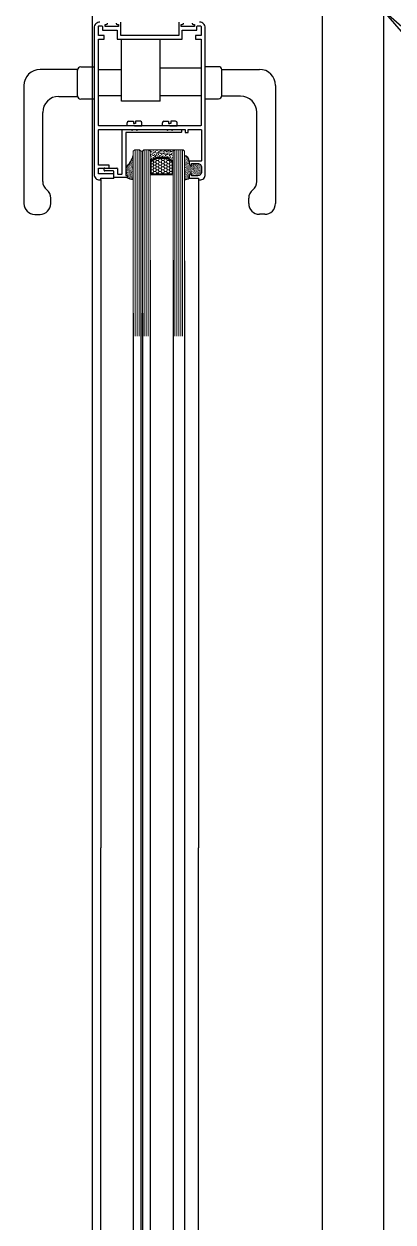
# Model space of a CAD drawing. Header units: millimetres. Extents: x 182 to 305, y 81 to 164.
# Drawn here: x 261.033 to 261.226, y 97.398 to 98.023 of the extents above; entities that cross this region are included whole.
import ezdxf

# ---------------------------------------------------------------- set-up
doc = ezdxf.new("R2010")
doc.units = ezdxf.units.MM
for name, color, linetype in [('Cascio-Accesorios', 7, 'Continuous'), ('Cascio-Perfil', 7, 'Continuous'), ('Cascio-Silicona', 7, 'Continuous'), ('VMODULO', 7, 'Continuous')]:
    doc.layers.add(name, color=color, linetype=linetype)
doc.layers.add('Cascio-vidrio', color=7, linetype='Continuous', lineweight=9)
pattern_1 = [(142.5, (2274.54614, -19.48038), (0.01574834, 0.48170594), [0, -0.38, 0, -0.425, 0, -0.40625]), (172.5, (2274.54614, -19.4804), (-0.44244418, 0.7055365), [0, -0.205, 0, -0.3425, 0, -0.13125]), (212.5, (2274.85364, -19.48038), (-0.77853547, 0.00141476), [0, -0.125, 0, -0.45, 0, -0.5875]), (222.5, (2274.85364, -19.4804), (-0.75153165, 0.2194189), [0, -0.0625, 0, -0.295, 0, -0.3375])]

# ---------------------------------------------------------------- blocks, each defined once
blk = doc.blocks.new('DVH 6+12+4-4')
at = {"layer": 'Cascio-vidrio', "lineweight": 5}
h = blk.add_hatch(dxfattribs=at)
h.set_pattern_fill('AR-SAND', color=9, scale=0.025, style=0)
h.set_pattern_definition([(217.5, (241.7352, 295.9723), (0.0400008, -1.223533), [0, -0.9652, 0, -1.0795, 0, -1.031875]), (187.5, (241.7352, 295.9723), (-1.123808, -1.792063), [0, -0.5207, 0, -0.86995, 0, -0.333375]), (147.5, (242.5162, 295.9723), (-1.977481, -0.003593), [0, -0.3175, 0, -1.143, 0, -1.49225]), (137.5, (242.5162, 295.9723), (-1.908891, -0.557323), [0, -0.15875, 0, -0.7493, 0, -0.85725])])
h.paths.add_polyline_path([(-20.76, -5.2), (-20.76, 0.8), (-8.76, 0.8), (-8.76, -5.2), (-11.76, -3.2), (-17.76, -3.2)])
at = {"layer": 'Cascio-vidrio', "ltscale": 0.8}
h = blk.add_hatch(color=9, dxfattribs=at)
h.dxf.hatch_style = 1
h.paths.add_polyline_path([(-4.76, -96.52), (-4, -96.52), (-4, 0), (-4.76, 0)])
at = {"layer": 'Cascio-vidrio', "lineweight": 5}
h = blk.add_hatch(dxfattribs=at)
h.set_pattern_fill('HONEY', color=9, scale=7.5, style=0)
h.set_pattern_definition([(180, (-1247.1529, -7950.73134), (-1.40625, 0.81189881), [0.9375, -1.875]), (60, (-1247.1529, -7950.73134), (1.40625, 0.81189882), [0.9375, -1.875]), (120, (-1247.1529, -7950.73134), (-3e-09, 1.62379763), [-1.875, 0.9375])])
h.paths.add_polyline_path([(-11.91, -3.7), (-17.61, -3.7), (-20.26, -5.47), (-20.26, -11.7), (-9.26, -11.7), (-9.26, -5.47)])
at = {"layer": 'Cascio-vidrio', "color": 9, "ltscale": 0.8}
for p, q in [((-25.76, -96.52), (-25.76, 0.8)), ((-24.76, -96.52), (-24.76, 0.8)), ((-23.76, -96.52), (-23.76, 0.8)), ((-22.76, -96.52), (-22.76, 0.8)), ((-21.76, -96.52), (-21.76, 0.8)), ((-7.76, -96.52), (-7.76, 0.8)), ((-6.76, -96.52), (-6.76, 0.8)), ((-5.76, -96.52), (-5.76, 0.8)), ((-3, -96.52), (-3, 0.8)), ((-2, -96.52), (-2, 0.8)), ((-1, -96.52), (-1, 0.8))]:
    blk.add_line(p, q, dxfattribs=at)
at = {"layer": 'Cascio-vidrio', "lineweight": 5}
blk.add_line((-7.76, 0.8), (-21.56, 0.8), dxfattribs=at)
at = {"layer": 'Cascio-vidrio', "lineweight": 13}
for p, q in [((-17.76, -3.2), (-20.76, -5.2)), ((-20.76, -12.2), (-20.76, -5.2)), ((-17.61, -3.7), (-20.26, -5.47)), ((-20.26, -11.7), (-20.26, -5.47)), ((-17.76, -3.2), (-11.76, -3.2)), ((-17.61, -3.7), (-11.91, -3.7)), ((-11.91, -3.7), (-9.26, -5.47)), ((-11.76, -3.2), (-8.76, -5.2)), ((-9.26, -5.47), (-9.26, -11.7)), ((-8.76, -5.2), (-8.76, -12.2)), ((-8.76, -12.2), (-20.76, -12.2)), ((-9.26, -11.7), (-20.26, -11.7))]:
    blk.add_line(p, q, dxfattribs=at)
at = {"layer": 'Cascio-vidrio', "ltscale": 0.8}
for points in [[(-26.76, -96.52), (-26.76, 0), (-25.96, 0.8), (-21.56, 0.8), (-20.76, 0), (-20.76, -96.52)], [(-8.76, -96.52), (-8.76, 0), (-7.96, 0.8), (-5.56, 0.8), (-4.76, 0), (-4.76, -96.52)], [(0, -96.52), (0, 0), (-0.8, 0.8), (-3.2, 0.8), (-4, 0), (-4, -96.52)]]:
    blk.add_lwpolyline(points, dxfattribs=at)
at = {"layer": 'Cascio-vidrio', "color": 9, "ltscale": 0.8}
blk.add_lwpolyline([(-4.76, -96.52), (-4.76, 0), (-4, 0), (-4, -96.52)], dxfattribs=at)
blk = doc.blocks.new('A$C198C253F')
at = {"layer": 'Cascio-Silicona'}
h = blk.add_hatch(dxfattribs=at)
h.set_pattern_fill('AR-SAND', color=256, scale=0.25)
h.set_pattern_definition([(142.5, (2274.54614, -0.48423), (0.01574834, 0.48170594), [0, -0.38, 0, -0.425, 0, -0.40625]), (172.5, (2274.54614, -0.48423), (-0.44244418, 0.7055365), [0, -0.205, 0, -0.3425, 0, -0.13125]), (212.5, (2274.85364, -0.48423), (-0.77853547, 0.00141476), [0, -0.125, 0, -0.45, 0, -0.5875]), (222.5, (2274.85364, -0.4842), (-0.75153165, 0.2194189), [0, -0.0625, 0, -0.295, 0, -0.3375])])
edge = h.paths.add_edge_path()
edge.add_arc((1043.449699, 33.534358), 0.5, 179.979876088, 270.000002806)
edge.add_arc((1043.449699, 33.534358), 0.5, 270.000002811, 360.000002818)
edge.add_line((1043.949699, 33.534358), (1043.949699, 33.734358))
edge.add_arc((1044.249699, 33.734358), 0.3, 90.00000281, 180.000002818, ccw=False)
edge.add_line((1044.249699, 34.034358), (1048.299699, 34.034359))
edge.add_arc((1057.813782, 42.387277), 12.66053, 221.281616586, 254.833045045)
edge.add_line((1054.501375, 30.167745), (1042.017245, 30.167745))
edge.add_arc((1052.564339, 29.059177), 10.605193, 155.039285884, 173.999874794, ccw=False)
h = blk.add_hatch(dxfattribs=at)
h.set_pattern_fill('AR-SAND', color=256, scale=0.25)
h.set_pattern_definition(pattern_1)
edge = h.paths.add_edge_path()
edge.add_arc((1051.378138, 3.980887), 3.049541, 271.85361261, 348.128811434, ccw=False)
edge.add_line((1051.476779, 0.932941), (1042.676779, 0.932941))
edge.add_line((1042.676779, 0.932941), (1041.681901, 3.353559))
edge.add_line((1041.681901, 3.353559), (1054.362457, 3.353559))
h = blk.add_hatch(dxfattribs=at)
h.set_pattern_fill('AR-SAND', color=256, scale=0.25)
h.set_pattern_definition(pattern_1)
edge = h.paths.add_edge_path()
edge.add_line((1043.876779, -0.267059), (1044.776779, -0.267059))
edge.add_arc((1044.776779, 0.032941), 0.3, 270, 359.999999997)
edge.add_line((1045.076779, 0.032941), (1044.176779, 0.932941))
edge.add_line((1044.176779, 0.932941), (1049.976779, 0.932941))
edge.add_line((1049.976779, 0.932941), (1049.076779, 0.032941))
edge.add_arc((1049.376779, 0.032941), 0.3, 180, 270)
edge.add_line((1049.376779, -0.267059), (1050.276779, -0.267059))
edge.add_line((1050.276779, -0.267059), (1050.276779, -3.473923))
edge.add_arc((1048.276779, -3.473923), 2, 270, 360, ccw=False)
edge.add_line((1048.276779, -5.473923), (1045.876779, -5.473923))
edge.add_arc((1045.876779, -3.473923), 2, 180, 270, ccw=False)
edge.add_line((1043.876779, -3.473923), (1043.876779, -0.267059))
at = {"layer": 'Cascio-Accesorios'}
for p, q in [((1023.709665, 81.588934, 116092.850077), (1023.709665, 78.789049, 116092.850077)), ((1090.90691, 87.188704, 116092.850077), (1029.309436, 87.188704, 116092.850077)), ((1040.85196, 77.389106, 116092.850077), (1076.907484, 77.389106, 116092.850077)), ((1099.306566, 59.189852, 116092.850077), (1099.306566, 78.789049, 116092.850077)), ((1029.309436, 73.189278, 116092.850077), (1032.109321, 73.189278, 116092.850077)), ((1085.30714, 68.98945, 116092.850077), (1085.30714, 59.189852, 116092.850077)), ((1083.907197, 50.538212, 116092.850077), (1083.907197, 57.509921, 116092.850077)), ((1085.30714, 59.189852, 116092.850077), (1099.306566, 59.189852, 116092.850077)), ((1085.587128, 59.189852, 116092.850077), (1099.026577, 59.189852, 116092.850077)), ((1100.706508, 57.509921, 116092.850077), (1100.706508, 50.538212, 116092.850077)), ((1085.528434, 36.332178, 116092.850077), (1085.528434, 48.338212, 116092.850077)), ((1099.199806, 36.332178, 116092.850077), (1099.199806, 48.338212, 116092.850077)), ((1082.862699, 16.030953, 116092.850077), (1082.862699, 36.332178, 116092.850077)), ((1082.862699, 36.332178, 116092.850077), (1115.176779, 36.332178, 116092.850077)), ((1082.862699, 16.030953, 116092.850077), (1115.176779, 16.030953, 116092.850077)), ((1085.528434, -5.273923, 116092.850077), (1085.528434, 16.030953, 116092.850077)), ((1099.996058, -5.273923, 116092.850077), (1099.996058, 16.030953, 116092.850077)), ((1083.989654, -7.473923, 116092.850077), (1083.989654, -14.445632, 116092.850077)), ((1100.788965, -14.445632, 116092.850077), (1100.788965, -7.473923, 116092.850077)), ((1085.389597, -16.125563, 116092.850077), (1099.389023, -16.125563, 116092.850077)), ((1085.389597, -25.925161, 116092.850077), (1085.389597, -16.125563, 116092.850077)), ((1099.389023, -16.125563, 116092.850077), (1099.389023, -35.724759, 116092.850077)), ((1029.391893, -30.124989, 116092.850077), (1032.191778, -30.124989, 116092.850077)), ((1023.792122, -38.524645, 116092.850077), (1023.792122, -35.724759, 116092.850077)), ((1040.934417, -34.324817, 116092.850077), (1076.989941, -34.324817, 116092.850077)), ((1090.989367, -44.124415, 116092.850077), (1029.391893, -44.124415, 116092.850077))]:
    blk.add_line(p, q, dxfattribs=at)
at = {"layer": 'Cascio-Accesorios', "color": 8}
for p, q in [((1069.976779, 29.488212, 116092.850077), (1069.976779, 33.336642, 116092.850077)), ((1069.976779, 33.336642, 116092.850077), (1071.512313, 33.336642, 116092.850077)), ((1072.282313, 32.566643, 116092.850077), (1072.282315, 30.064137, 116092.850077)), ((1069.976779, 29.488212, 116092.850077), (1069.976779, 25.639782, 116092.850077)), ((1069.976779, 25.639782, 116092.850077), (1071.512313, 25.639782, 116092.850077)), ((1072.282315, 30.064137, 116092.850077), (1071.127312, 30.064137, 116092.850077)), ((1071.127312, 30.064137, 116092.850077), (1071.127313, 29.488212, 116092.850077)), ((1071.127312, 28.912287, 116092.850077), (1071.127313, 29.488212, 116092.850077)), ((1072.282315, 28.912287, 116092.850077), (1071.127312, 28.912287, 116092.850077)), ((1072.282313, 26.409782, 116092.850077), (1072.282315, 28.912287, 116092.850077)), ((1069.976779, 11.088212, 116092.850077), (1069.976779, 14.936642, 116092.850077)), ((1069.976779, 14.936642, 116092.850077), (1071.512313, 14.936642, 116092.850077)), ((1072.282313, 14.166643, 116092.850077), (1072.282315, 11.664137, 116092.850077)), ((1069.976779, 11.088212, 116092.850077), (1069.976779, 7.239782, 116092.850077)), ((1069.976779, 7.239782, 116092.850077), (1071.512313, 7.239782, 116092.850077)), ((1072.282315, 11.664137, 116092.850077), (1071.127312, 11.664137, 116092.850077)), ((1071.127312, 11.664137, 116092.850077), (1071.127313, 11.088212, 116092.850077)), ((1071.127312, 10.512287, 116092.850077), (1071.127313, 11.088212, 116092.850077)), ((1072.282315, 10.512287, 116092.850077), (1071.127312, 10.512287, 116092.850077)), ((1072.282313, 8.009782, 116092.850077), (1072.282315, 10.512287, 116092.850077))]:
    blk.add_line(p, q, dxfattribs=at)
at = {"layer": 'Cascio-Accesorios'}
for centre, radius, start, end in [((1029.309436, 81.588934, 116092.850077), 5.59977, 90, 180), ((1090.90691, 78.789049, 116092.850077), 8.399656, 0, 90), ((1029.309436, 78.789049, 116092.850077), 5.59977, 180, 270), ((1032.109321, 78.789049, 116092.850077), 5.59977, 270, 321.317813), ((1040.85196, 71.789336, 116092.850077), 5.59977, 90, 141.317813), ((1076.907484, 68.98945, 116092.850077), 8.399656, 0, 90), ((1085.587128, 57.509921, 116092.850077), 1.679931, 90, 180), ((1099.026577, 57.509921, 116092.850077), 1.679931, 0, 90), ((1085.669585, -14.445632, 116092.850077), 1.679931, 180, 270), ((1099.109034, -14.445632, 116092.850077), 1.679931, 270, 0), ((1029.391893, -35.724759, 116092.850077), 5.59977, 90, 180), ((1032.191778, -35.724759, 116092.850077), 5.59977, 38.682187, 90), ((1076.989941, -25.925161, 116092.850077), 8.399656, 270, 0), ((1040.934417, -28.725046, 116092.850077), 5.59977, 218.682187, 270), ((1090.989367, -35.724759, 116092.850077), 8.399656, 270, 0), ((1029.391893, -38.524645, 116092.850077), 5.59977, 180, 270)]:
    blk.add_arc(centre, radius, start, end, dxfattribs=at)
at = {"layer": 'Cascio-Accesorios', "color": 8}
for centre, start, end in [((1071.512313, 32.566642, 116092.850077), 0.000031, 90), ((1071.512313, 26.409782, 116092.850077), 270, 359.999969), ((1071.512313, 14.166642, 116092.850077), 0.000031, 90), ((1071.512313, 8.009782, 116092.850077), 270, 359.999969)]:
    blk.add_arc(centre, 0.77, start, end, dxfattribs=at)
at = {"layer": 'Cascio-Perfil', "ltscale": 2.5}
for p, q in [((90.500755, 47.038131, 116092.850077), (693.234029, 47.038131, 116092.850077)), ((1041.979228, 47.038131, 116092.850077), (693.234029, 47.038131, 116092.850077)), ((1046.399698, 40.538212, 0.003681), (1046.399698, 45.030438, 0.003681)), ((1046.699698, 45.330438, 0.003681), (1047.599698, 45.330438, 0.003681)), ((1047.899698, 45.030438, 0.003681), (1047.899698, 38.738213, 0.003681)), ((1042.949699, 33.534534, 0.057329), (1042.949698, 39.938212, 0.003681)), ((1043.249698, 40.238212, 0.003681), (1046.099698, 40.238212, 0.003681)), ((1047.599698, 38.438213, 0.003681), (1045.049698, 38.438212, 0.003681)), ((1047.599698, 38.438213, 0.003681), (1045.049698, 38.438212, 0.003681)), ((90.200755, -3.902981, 0.003681), (693.234029, -3.902981, 116092.850077)), ((1041.976779, -3.902981, 116092.850077), (693.234029, -3.902981, 116092.850077))]:
    blk.add_line(p, q, dxfattribs=at)
for points, elevation in [([(1123.476779, -0.57876, 0.414214), (1122.876779, -1.17876), (1122.876779, -1.82876), (1121.676779, -1.82876), (1121.676779, 5.17124), (1122.876779, 5.17124), (1122.876779, 4.52124, 0.414214), (1123.476779, 3.92124, 0.414214)], 116092.850077), ([(1123.476779, 39.101067, 0.414214), (1122.876779, 38.501067), (1122.876779, 37.851067), (1121.676779, 37.851067), (1121.676779, 44.851067), (1122.876779, 44.851067), (1122.876779, 44.201067, 0.414214), (1123.476779, 43.601067, 0.414214)], 116092.850077), ([(1124.076779, 47.538212, 0.414214), (1121.076779, 50.538212), (1119.876779, 50.538212), (1044.476779, 50.538212, 0.414214), (1041.676779, 47.738212), (1041.676779, 47.682941), (1041.679228, 47.338131, 0.414214), (1041.979228, 47.038131), (1042.679228, 47.038131), (1042.676779, 40.238212), (1044.876779, 40.238212), (1044.876779, 48.338212), (1047.876779, 48.338212), (1047.876779, 42.775096), (1049.376779, 42.775096), (1049.376779, 48.338212), (1067.676779, 48.338212, -0.414214), (1067.976779, 48.038212), (1067.976779, 31.238212), (1067.476779, 30.738212), (1067.976779, 30.238212), (1067.976779, 28.738212), (1067.476779, 28.238212), (1067.976779, 27.738212), (1067.976779, 12.838212), (1067.476779, 12.338212), (1067.976779, 11.838212), (1067.976779, 10.338212), (1067.476779, 9.838212), (1067.976779, 9.338212), (1067.976779, 3.027019), (1066.476778, 3.027019), (1066.476778, 1.527019), (1067.976779, 1.527019), (1067.976779, -5.173923, -0.414214), (1067.676779, -5.473923), (1051.776779, -5.473923, -0.414214), (1051.476779, -5.173923), (1051.476779, 0.932941), (1049.976779, 0.932941), (1049.076779, 0.032941, 0.414214), (1049.376779, -0.267059), (1050.276779, -0.267059), (1050.276779, -3.473923, -0.414214), (1048.276779, -5.473923), (1045.876779, -5.473923, -0.414214), (1043.876779, -3.473923), (1043.876779, -0.267059), (1044.776779, -0.267059, 0.414214), (1045.076779, 0.032941), (1044.176779, 0.932941), (1042.676779, 0.932941), (1042.676779, -3.902981), (1041.976779, -3.902981, 0.414214), (1041.676779, -4.202981), (1041.676779, -4.673923, 0.414214), (1044.476779, -7.473923), (1121.076779, -7.473923, 0.414214), (1124.076779, -4.473923)], 116092.850077), ([(1119.876779, -3.086778), (1121.576779, -3.086778, -0.414214), (1122.076779, -3.586778), (1122.076779, -4.773923, -0.414214), (1121.576779, -5.273923), (1116.976779, -5.273923), (1116.976779, -2.273923), (1115.176779, -2.273923), (1115.176779, -5.273923), (1070.276779, -5.273923, -0.414214), (1069.976779, -4.973923), (1069.976779, 48.038212, -0.414214), (1070.276779, 48.338212), (1115.176779, 48.338212), (1115.176779, 45.338212), (1116.976779, 45.338212), (1116.976779, 48.338212), (1121.576779, 48.338212, -0.414214), (1122.076779, 47.838212), (1122.076779, 46.651067, -0.414214), (1121.576779, 46.151067), (1119.876779, 46.151067), (1119.876779, 38.482145), (1115.176779, 38.482145), (1115.176779, 4.582145), (1119.876779, 4.582145), (1119.876779, -3.12876)], 116092.850077), ([(1044.749699, 36.134358, 0.414214), (1045.049699, 35.834358), (1067.676778, 35.834359, -0.414214), (1067.976778, 35.534359), (1067.976779, 5.230438, -0.414214), (1067.676779, 4.930438), (1066.776779, 4.930438, -0.414214), (1066.476779, 5.230438), (1066.476779, 33.734359, 0.414214), (1066.176779, 34.034359), (1044.249699, 34.034358, 0.414214), (1043.949699, 33.734358), (1043.949699, 33.534358, -0.414214), (1043.449699, 33.034358, -0.414316), (1042.949699, 33.534534)], 0.057329)]:
    blk.add_lwpolyline(points, format="xyb", dxfattribs=dict(at, elevation=elevation))
at = {"layer": 'Cascio-Perfil', "ltscale": 2.5, "elevation": 116092.850077}
blk.add_lwpolyline([(1124.076779, 6.382145), (1116.976779, 6.382145), (1116.976779, 36.682145), (1124.076779, 36.682145)], dxfattribs=at)
at = {"layer": 'Cascio-Perfil', "ltscale": 2.5, "extrusion": (-1, -4.15948e-07, 0), "elevation": -1044.749714}
blk.add_lwpolyline([(-38.137778, 0.003681), (-36.133924, 0.057329)], dxfattribs=at)
blk.add_lwpolyline([(-38.137778, 0.003681), (-36.133924, 0.057329)], dxfattribs=at)
at = {"layer": 'Cascio-Perfil', "ltscale": 2.5}
for centre, start, end in [((1046.699698, 45.030438, 0.003681), 90, 180), ((1047.599698, 45.030438, 0.003681), 0.000003, 90), ((1043.249698, 39.938212, 0.003681), 90, 180.000003), ((1045.049698, 38.138212, 0.003681), 90.000003, 180.000003), ((1045.049698, 38.138212, 0.003681), 90.000003, 180.000003), ((1046.099698, 40.538212, 0.003681), 270, 360), ((1047.599698, 38.738213, 0.003681), 270.000003, 0.000003), ((1047.599698, 38.738213, 0.003681), 270.000003, 0.000003)]:
    blk.add_arc(centre, 0.3, start, end, dxfattribs=at)
at = {"layer": 'Cascio-Silicona', "color": 1}
for centre, radius, start, end in [((1052.564339, 29.059177, 232178.696502), 10.605193, 155.039286, 173.999875), ((1057.849068, 42.278454, 116092.462847), 12.615687, 220.804473, 254.637133), ((1046.35299, 3.647123, 116092.850077), 4.569608, 183.683374, 216.438804), ((1051.028024, 4.601373, -0.008205), 3.695777, 276.974263, 340.267317)]:
    blk.add_arc(centre, radius, start, end, dxfattribs=at)
at = {"layer": 'VMODULO'}
for p, q in [((972.100016, 26.113559, -232182.558484), (174.148982, 26.113559, -116082.985447)), ((972.100016, 25.353559, -232182.558484), (174.148982, 25.353559, -116082.985447)), ((972.142824, 30.113559, -232189.055732), (174.19179, 30.113559, -116089.482695)), ((999.851643, 21.353559, -232182.375636), (174.19179, 21.353559, -116089.482695)), ((999.851643, 9.353559, -232182.375636), (174.19179, 9.353559, -116089.482695)), ((999.53706, 3.36537, -232193.337174), (174.19179, 3.36537, -116100.444234))]:
    blk.add_line(p, q, dxfattribs=at)
at = {"xscale": -1, "rotation": 270}
blk.add_blockref('DVH 6+12+4-4', (1056.626217, 30.113559, -116089.482695), dxfattribs=at)
blk = doc.blocks.new('_Open90')
at = {"color": 0, "linetype": 'ByBlock', "lineweight": -2}
for p, q in [((-0.5, 0.5), (0, 0)), ((0, 0), (-1, 0)), ((0, 0), (-0.5, -0.5))]:
    blk.add_line(p, q, dxfattribs=at)

msp = doc.modelspace()

# ---------------------------------------------------------------- linework, layer by layer
at = {"layer": 'Cascio-Perfil', "color": 252, "ltscale": 0.8}
for p, q in [((261.188916, 99.197603, -393.400943), (261.188916, 96.898692, -277.300681)), ((261.220916, 99.197303, -393.400943), (261.220916, 96.862265, -277.300681))]:
    msp.add_line(p, q, dxfattribs=at)
at = {"layer": 'Cascio-Perfil', "color": 252}
msp.add_line((261.068916, 99.125891, -393.400943), (261.068916, 96.861965, -277.300681), dxfattribs=at)

# ---------------------------------------------------------------- block references
at = {"color": 252, "xscale": 0.001, "yscale": 0.001, "zscale": 0.001, "rotation": 90}
msp.add_blockref('A$C198C253F', (261.120439, 96.899895, -277.300685), dxfattribs=at)
at = {"layer": 'Cascio-Accesorios', "color": 252, "xscale": 0.15, "yscale": 0.15, "zscale": 0.15}
for rotation in [184.047254, 175.952746]:
    msp.add_blockref('_Open90', (261.220916, 98.029784, -335.350812), dxfattribs=dict(at, rotation=rotation))

doc.saveas('drawing.dxf')
